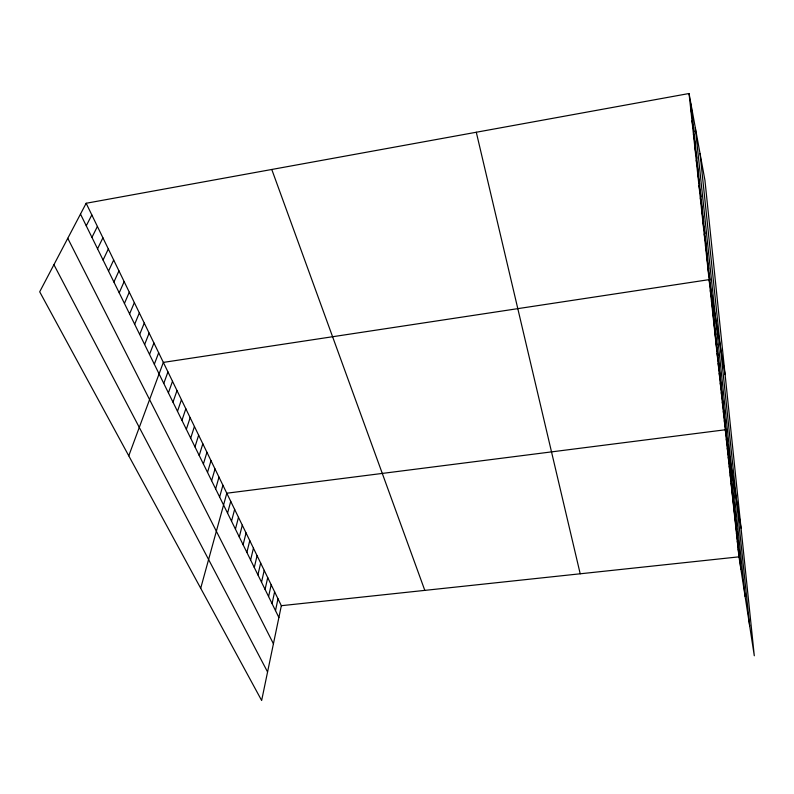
<?xml version="1.0" encoding="UTF-8"?>
<svg xmlns="http://www.w3.org/2000/svg" width="794" height="794" viewBox="0 0 794 794"><rect width="100%" height="100%" fill="white"/><g stroke="black" fill="none" stroke-linecap="round" stroke-linejoin="round"><path stroke-width="1.19" d="M86.159 203.264L281.344 605.693L261.643 700.487L39.7 291.805L86.159 203.264L689.053 93.513L704.933 180.258L754.3 655.775L738.986 556.842L689.053 93.513M275.498 610.606L277.999 598.785M272.064 603.629L274.615 591.798M268.59 596.562L271.181 584.731M265.077 589.416L267.717 577.585M261.524 582.191L264.213 570.36M257.921 574.876L260.66 563.045M254.288 567.482L257.077 555.651M250.606 559.988L253.445 548.168M246.874 552.416L249.773 540.595M243.103 544.753L246.061 532.933M239.292 536.992L242.299 525.171M235.431 529.141L238.488 517.331M231.52 521.192L234.637 509.391M227.56 513.142L230.736 501.351M200.703 588.265L226.796 493.213L725.299 429.772L741.05 528.139M219.62 496.994L222.916 485.223M215.64 488.896L218.995 477.134M211.611 480.698L215.025 468.946M207.522 472.4L211.006 460.659M203.393 463.994L206.936 452.272M199.215 455.488L202.817 443.786M194.977 446.883L198.649 435.191M190.689 438.159L194.431 426.487M186.342 429.326L190.153 417.674M181.945 420.383L185.826 408.751M177.489 411.322L181.439 399.719M172.983 402.151L177.002 390.569M168.407 392.851L172.506 381.299M163.772 383.442L167.951 371.91M128.767 455.816L163.346 362.401L709.111 279.637L725.121 374.659M154.334 364.238L158.671 352.764M149.51 354.442L153.937 342.998M144.637 344.507L149.133 333.113M139.684 334.453L144.27 323.089M134.672 324.25L139.347 312.925M129.581 313.908L134.355 302.623M124.43 303.427L129.283 292.192M119.209 292.807L124.152 281.612M113.909 282.029L118.951 270.883M108.53 271.101L113.681 260.005M103.081 260.025L108.331 248.979M97.553 248.78L102.902 237.793M91.945 237.376L97.404 226.449M86.258 225.814L91.816 214.936M281.344 605.693L738.986 556.842M53.923 264.69L267.568 671.952M67.768 238.309L273.434 643.765M80.482 214.072L278.893 617.514M271.776 169.479L424.81 590.379M476.291 132.251L580.206 573.794M690.542 107.299L692.467 117.889M692.001 120.867L693.936 131.556M693.44 134.226L695.375 145.004M694.859 147.376L696.795 158.244M696.259 160.319L698.194 171.276M697.628 173.072L699.574 184.109M698.988 185.627L700.933 196.743M700.318 197.994L702.263 209.179M701.628 210.182L703.583 221.437M702.928 222.181L704.874 233.505M704.199 234.012L706.154 245.396M705.459 245.664L707.404 257.117M706.69 257.157L708.645 268.66M707.911 268.471L709.866 280.034M710.302 290.634L712.258 302.296M711.474 301.482L713.429 313.193M712.625 312.181L714.58 323.932M713.756 322.721L715.712 334.522M714.878 333.123L716.833 344.963M715.99 343.385L717.935 355.255M717.071 353.509L719.027 365.409M718.153 363.493L720.108 375.433M719.215 373.339L721.16 385.308M720.257 383.055L722.212 395.055M721.289 392.643L723.245 404.672M722.312 402.111L724.257 414.16M723.324 411.451L725.269 423.53M724.317 420.671L726.252 432.77M726.292 439.022L728.227 451.161M727.274 448.153L729.21 460.312M728.247 457.165L730.182 469.343M729.21 466.068L731.135 478.256M730.152 474.852L732.078 487.05M731.085 483.516L733.011 495.734M732.008 492.082L733.934 504.309M732.922 500.528L734.837 512.775M733.815 508.875L735.74 521.122M734.708 517.122L736.624 529.38M735.581 525.261L737.497 537.518M736.455 533.3L738.36 545.567M737.308 541.24L739.214 553.517M738.152 549.091L740.058 561.368M690.979 104.004L740.891 569.119M695.296 127.626L745.119 596.443M700.04 153.5L749.675 625.871"/></g></svg>
